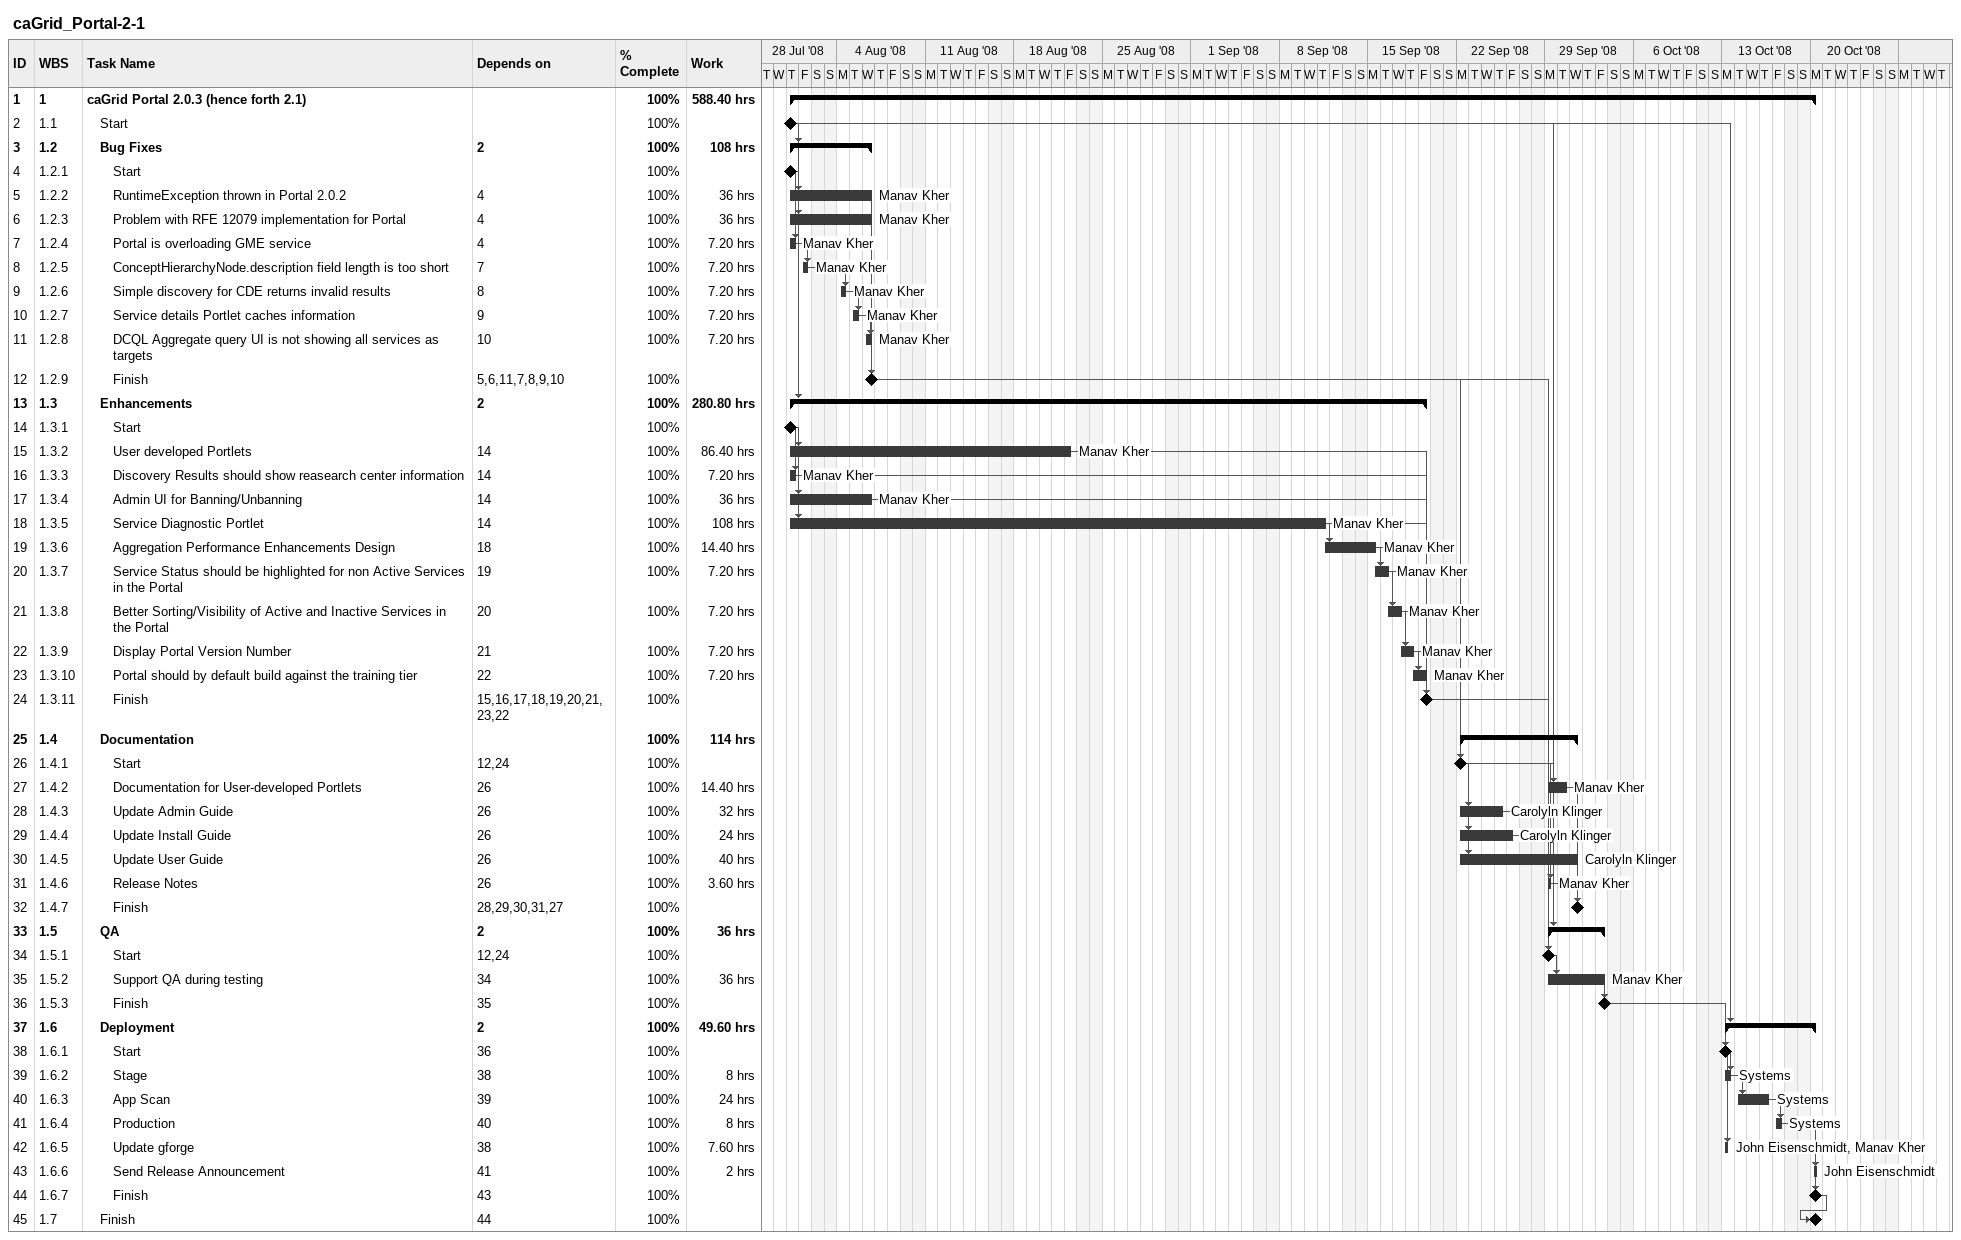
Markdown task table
caGrid_Portal-2-1

| ID | WBS | Task | Start | Finish | Predecessors | Resources | % complete | Work (h) |
|---|---|---|---|---|---|---|---|---|
| 1 | 1 | **caGrid Portal 2.0.3 (hence forth 2.1)** | 2008-07-31 | 2008-10-20 |  |  | 100 | 588.40 |
| 2 | 1.1 | Start (milestone) | 2008-07-31 | 2008-07-31 |  |  | 100 |  |
| 3 | 1.2 | **Bug Fixes** | 2008-07-31 | 2008-08-06 | 2 |  | 100 | 108 |
| 4 | 1.2.1 | Start (milestone) | 2008-07-31 | 2008-07-31 |  |  | 100 |  |
| 5 | 1.2.2 | RuntimeException thrown in Portal 2.0.2 | 2008-07-31 | 2008-08-06 | 4 | Manav Kher | 100 | 36 |
| 6 | 1.2.3 | Problem with RFE 12079 implementation for Portal | 2008-07-31 | 2008-08-06 | 4 | Manav Kher | 100 | 36 |
| 7 | 1.2.4 | Portal is overloading GME service | 2008-07-31 | 2008-07-31 | 4 | Manav Kher | 100 | 7.20 |
| 8 | 1.2.5 | ConceptHierarchyNode.description field length is too short | 2008-08-01 | 2008-08-01 | 7 | Manav Kher | 100 | 7.20 |
| 9 | 1.2.6 | Simple discovery for CDE returns invalid results | 2008-08-04 | 2008-08-04 | 8 | Manav Kher | 100 | 7.20 |
| 10 | 1.2.7 | Service details Portlet caches information | 2008-08-05 | 2008-08-05 | 9 | Manav Kher | 100 | 7.20 |
| 11 | 1.2.8 | DCQL Aggregate query UI is not showing all services as targets | 2008-08-06 | 2008-08-06 | 10 | Manav Kher | 100 | 7.20 |
| 12 | 1.2.9 | Finish (milestone) | 2008-08-06 | 2008-08-06 | 5, 6, 11, 7, 8, 9, 10 |  | 100 |  |
| 13 | 1.3 | **Enhancements** | 2008-07-31 | 2008-09-19 | 2 |  | 100 | 280.80 |
| 14 | 1.3.1 | Start (milestone) | 2008-07-31 | 2008-07-31 |  |  | 100 |  |
| 15 | 1.3.2 | User developed Portlets | 2008-07-31 | 2008-08-22 | 14 | Manav Kher | 100 | 86.40 |
| 16 | 1.3.3 | Discovery Results should show reasearch center information | 2008-07-31 | 2008-07-31 | 14 | Manav Kher | 100 | 7.20 |
| 17 | 1.3.4 | Admin UI for Banning/Unbanning | 2008-07-31 | 2008-08-06 | 14 | Manav Kher | 100 | 36 |
| 18 | 1.3.5 | Service Diagnostic Portlet | 2008-07-31 | 2008-09-11 | 14 | Manav Kher | 100 | 108 |
| 19 | 1.3.6 | Aggregation Performance Enhancements Design | 2008-09-11 | 2008-09-15 | 18 | Manav Kher | 100 | 14.40 |
| 20 | 1.3.7 | Service Status should be highlighted for non Active Services in the Portal | 2008-09-15 | 2008-09-16 | 19 | Manav Kher | 100 | 7.20 |
| 21 | 1.3.8 | Better Sorting/Visibility of Active and Inactive Services in the Portal | 2008-09-16 | 2008-09-17 | 20 | Manav Kher | 100 | 7.20 |
| 22 | 1.3.9 | Display Portal Version Number | 2008-09-17 | 2008-09-18 | 21 | Manav Kher | 100 | 7.20 |
| 23 | 1.3.10 | Portal should by default build against the training tier | 2008-09-18 | 2008-09-19 | 22 | Manav Kher | 100 | 7.20 |
| 24 | 1.3.11 | Finish (milestone) | 2008-09-19 | 2008-09-19 | 15, 16, 17, 18, 19, 20, 21, 23, 22 |  | 100 |  |
| 25 | 1.4 | **Documentation** | 2008-09-22 | 2008-10-01 |  |  | 100 | 114 |
| 26 | 1.4.1 | Start (milestone) | 2008-09-22 | 2008-09-22 | 12, 24 |  | 100 |  |
| 27 | 1.4.2 | Documentation for User-developed Portlets | 2008-09-29 | 2008-09-30 | 26 | Manav Kher | 100 | 14.40 |
| 28 | 1.4.3 | Update Admin Guide | 2008-09-22 | 2008-09-25 | 26 | Carolyln Klinger | 100 | 32 |
| 29 | 1.4.4 | Update Install Guide | 2008-09-22 | 2008-09-26 | 26 | Carolyln Klinger | 100 | 24 |
| 30 | 1.4.5 | Update User Guide | 2008-09-22 | 2008-10-01 | 26 | Carolyln Klinger | 100 | 40 |
| 31 | 1.4.6 | Release Notes | 2008-09-29 | 2008-09-29 | 26 | Manav Kher | 100 | 3.60 |
| 32 | 1.4.7 | Finish (milestone) | 2008-10-01 | 2008-10-01 | 28, 29, 30, 31, 27 |  | 100 |  |
| 33 | 1.5 | **QA** | 2008-09-29 | 2008-10-03 | 2 |  | 100 | 36 |
| 34 | 1.5.1 | Start (milestone) | 2008-09-29 | 2008-09-29 | 12, 24 |  | 100 |  |
| 35 | 1.5.2 | Support QA during testing | 2008-09-29 | 2008-10-03 | 34 | Manav Kher | 100 | 36 |
| 36 | 1.5.3 | Finish (milestone) | 2008-10-03 | 2008-10-03 | 35 |  | 100 |  |
| 37 | 1.6 | **Deployment** | 2008-10-13 | 2008-10-20 | 2 |  | 100 | 49.60 |
| 38 | 1.6.1 | Start (milestone) | 2008-10-13 | 2008-10-13 | 36 |  | 100 |  |
| 39 | 1.6.2 | Stage | 2008-10-13 | 2008-10-13 | 38 | Systems | 100 | 8 |
| 40 | 1.6.3 | App Scan | 2008-10-14 | 2008-10-16 | 39 | Systems | 100 | 24 |
| 41 | 1.6.4 | Production | 2008-10-17 | 2008-10-17 | 40 | Systems | 100 | 8 |
| 42 | 1.6.5 | Update gforge | 2008-10-13 | 2008-10-13 | 38 | John Eisenschmidt, Manav Kher | 100 | 7.60 |
| 43 | 1.6.6 | Send Release Announcement | 2008-10-20 | 2008-10-20 | 41 | John Eisenschmidt | 100 | 2 |
| 44 | 1.6.7 | Finish (milestone) | 2008-10-20 | 2008-10-20 | 43 |  | 100 |  |
| 45 | 1.7 | Finish (milestone) | 2008-10-20 | 2008-10-20 | 44 |  | 100 |  |
